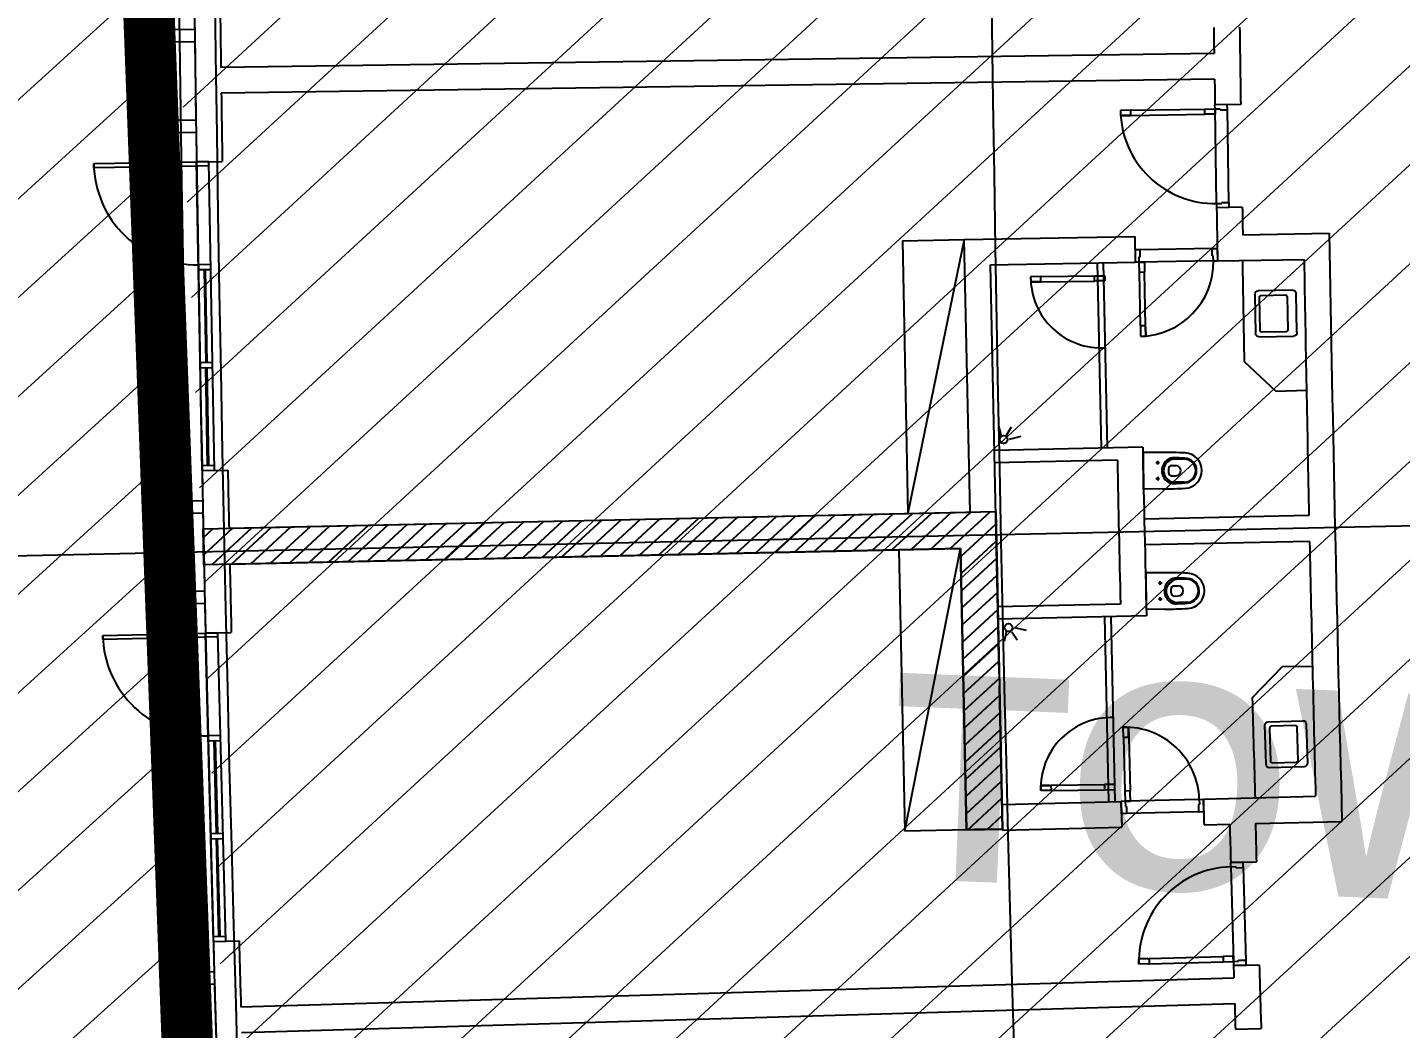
# Model space of a CAD drawing. Extents: x -678889171 to 586587, y -792238163 to 335485.
# Drawn here: x -678734967 to -678721617, y -792066698 to -792056969 of the extents above; entities that cross this region are included whole.
import ezdxf
from ezdxf.enums import TextEntityAlignment as Align

# ---------------------------------------------------------------- set-up
doc = ezdxf.new("R2010")
doc.units = 0
doc.header["$MEASUREMENT"] = 0
for name, color, linetype in [('A-FLOR-PATT', 252, 'Continuous'), ('A-SITE-PATT', 252, 'Continuous'), ('A-WALL', 252, 'Continuous')]:
    doc.layers.add(name, color=color, linetype=linetype)
for name, color, linetype, lineweight in [('BASEMENT3 LAYOUT$0$A-TABL-TEXT', 252, 'Continuous', 30), ('BASEMENT3 LAYOUT$0$HATCH11', 252, 'Continuous', 15), ('BASEMENT3 LAYOUT$0$HATCH3', 252, 'Continuous', 15)]:
    doc.layers.add(name, color=color, linetype=linetype, lineweight=lineweight)
doc.styles.add('BASEMENT3 LAYOUT$0$EN-SB', font='swissb.ttf')
doc.styles.add('Ground floor Towers$0$$Bas01-Rname$0$EN-SC', font='swissc.ttf')
doc.styles.add('Ground floor Towers$0$$Bas01-Rname$0$EN-SCL', font='swisscl.ttf')
doc.styles.add('Ground floor Towers$0$04-Ground Floor$0$V2-lower ground$0$LEVEL  FOR LICENSE LOWER GR$0$$LG- LEVEL$0$AR-SR', font='sarb.shx')

# ---------------------------------------------------------------- blocks, each defined once
blk = doc.blocks.new('A$C61C61320')
at = {"layer": 'BASEMENT3 LAYOUT$0$HATCH11'}
h = blk.add_hatch(dxfattribs=at)
h.set_pattern_fill('JIS_WOOD', color=256, scale=1000, style=0)
h.set_pattern_definition([(45, (-55979.95959305647, -92778.05480168064), (-499.9999991609842, 499.9999991609843), [])])
edge = h.paths.add_edge_path()
edge.add_line((-21467.74319023453, -134455.7384705361), (-52625.22989511769, -137297.8907696561))
edge.add_arc((469730.797268165, -78930.5305383486), 525606.8567419754, 175.7647423383216, 186.3757064635938, ccw=False)
edge.add_arc((-39265.1562679424, -44102.43736154633), 15691.08979022459, 0.9729785529091828, 165.2727067888424, ccw=False)
edge.add_arc((542230.0773749191, -76004.92878418005), 566720.1514529854, 176.7459500062832, 185.9199427217102)
at = {"layer": 'BASEMENT3 LAYOUT$0$HATCH3'}
h = blk.add_hatch(dxfattribs=at)
h.set_pattern_fill('JIS_WOOD', color=256, scale=1000, style=0)
h.set_pattern_definition([(45, (-845711.5632553247, -468029.5931597503), (-499.9999991609842, 499.9999991609843), [])])
h.paths.add_polyline_path([(11086.00013759569, -61354.85490543771), (12440.74077330553, -169431.9252005816), (-18168.17453308101, -169031.9252005816), (-24087.31416799291, -98540.68329571502), (-23668.41511030192, -60233.84526748693)])
at = {"layer": 'BASEMENT3 LAYOUT$0$A-TABL-TEXT', "const_width": 500}
blk.add_lwpolyline([(-21470.42890679266, -134427.2130430685, -0.03408528905022511), (-23872.14917754766, -60366.96071941804)], format="xyb", dxfattribs=at)
at = {"layer": 'BASEMENT3 LAYOUT$0$HATCH3', "style": 'BASEMENT3 LAYOUT$0$EN-SB'}
blk.add_text('TOWER (E)', height=2000, dxfattribs=at).set_placement((-15278.87195070973, -125433.7563657454))
blk = doc.blocks.new('2')
at = {"layer": 'BASEMENT3 LAYOUT$0$A-TABL-TEXT', "const_width": 500}
blk.add_lwpolyline([(96450.4273948007, 97770.1476615628, -0.03408528905022511), (94048.7071240457, 171830.3999852133)], format="xyb", dxfattribs=at)
at = {"layer": 'BASEMENT3 LAYOUT$0$HATCH3', "style": 'BASEMENT3 LAYOUT$0$EN-SB'}
blk.add_text('TOWER (E)', height=2000, dxfattribs=at).set_placement((102641.9843508836, 106763.6043388859))
blk = doc.blocks.new('GR')
at = {"layer": 'A-FLOR-PATT'}
for p, q in [((75376.37483537954, 130065.5779982271), (65734.36315217032, 129536.9326262249)), ((65064.73156307977, 129875.7817577811), (65464.33208207856, 129897.6907709914)), ((65191.23669857881, 129762.5374648692), (65470.81685258355, 129777.8660868209)), ((75391.74560590403, 129816.0452630473), (65747.98499586596, 129287.30401133)), ((74589.07515255323, 129480.4288083094), (75307.9383959239, 129520.871821677)), ((75307.9383959239, 129520.871821677), (75407.78051305872, 129526.4889068669)), ((75310.74693851889, 129470.9507631096), (75307.9383959239, 129520.871821677)), ((75655.15881678683, 129580.112023337), (75405.53367898274, 129566.4257537208)), ((75525.34421954444, 129573.1662559488), (75405.53367898274, 129566.4257537208)), ((75407.78051305872, 129526.4889068669), (75405.53367898274, 129566.4257537208)), ((75407.78051305872, 129526.4889068669), (75457.70157162614, 129529.2974494619)), ((75407.78051305872, 129526.4889068669), (75410.5890556537, 129476.5678482995)), ((75459.45769680623, 128607.9414292266), (75407.78051305872, 129526.4889068669)), ((75457.70157162614, 129529.2974494619), (75458.26328014513, 129519.3132377484)), ((75458.26328014513, 129519.3132377484), (75528.1527621394, 129523.2451973814)), ((75528.1527621394, 129523.2451973814), (75525.34421954444, 129573.1662559488)), ((75579.26823736799, 128614.6819314545), (75527.59105362048, 129533.2294090949)), ((74589.07515255323, 129480.4288083094), (74489.23303541841, 129474.8117231194)), ((74489.23303541841, 129474.8117231194), (74492.04157801339, 129424.890664552)), ((74492.04157801339, 129424.890664552), (74591.8836951482, 129430.507749742)), ((74492.04157801339, 129424.890664552), (74578.90421992067, 129429.7775286673)), ((74578.90421992067, 129429.7775286673), (74492.04157801339, 129424.890664552)), ((74591.8836951482, 129430.507749742), (74589.07515255323, 129480.4288083094)), ((74591.8836951482, 129430.507749742), (75310.74693851889, 129470.9507631096)), ((75323.72641374641, 129471.6809841843), (75310.74693851889, 129470.9507631096)), ((75410.5890556537, 129476.5678482995), (75323.72641374641, 129471.6809841843)), ((65232.84295042325, 129003.6771880017), (65512.4231044281, 129019.0058099533)), ((65119.47663129619, 128877.2813934818), (65519.07715029479, 128899.190406692)), ((64536.87831862085, 128552.6547105953), (65535.24333319744, 128609.8151040122)), ((64539.16473432052, 128512.7201102686), (64536.87831862085, 128552.6547105953)), ((65537.52974889713, 128569.8805036856), (64539.16473432052, 128512.7201102686)), ((65655.03520837877, 128616.8245274526), (65535.24011083056, 128609.8149195188)), ((65710.48030917549, 125614.9374808105), (65535.24011083057, 128609.8149195188)), ((65535.24333296565, 128609.8151080566), (65784.81714967254, 128624.4189634789)), ((65535.24333319744, 128609.8151040122), (65537.52974889713, 128569.8805036856)), ((65657.39814001607, 128575.6375151074), (65537.60304246779, 128568.6279071736)), ((65830.27540672377, 125621.9470887443), (65655.03520837877, 128616.8245274526)), ((75459.45769680623, 128607.9414292266), (75509.37875537365, 128610.7499718216)), ((75459.45769680623, 128607.9414292266), (75461.70453088221, 128568.0045823727)), ((75581.5150714439, 128574.7450846006), (75461.70453088221, 128568.0045823727)), ((75711.3295203069, 128581.6939060313), (75461.74285362613, 128567.3234063243)), ((75508.81704685465, 128620.7341835351), (75578.70652884892, 128624.666143168)), ((75509.37875537365, 128610.7499718216), (75508.81704685465, 128620.7341835351)), ((75578.70652884892, 128624.666143168), (75581.5150714439, 128574.7450846006)), ((75726.5300893042, 128316.3943558795), (76566.88292766572, 128364.9730851675)), ((72423.92850825316, 128123.2513109044), (73022.86230055553, 128159.0048063742)), ((73022.86230055553, 128159.0048063742), (72581.84027343334, 125477.9521275411)), ((73022.87100409337, 128158.9101943907), (74678.23257193674, 128256.2353221183)), ((73187.4111787539, 125513.7674204455), (73022.87100409337, 128158.9101943907)), ((74678.23257193674, 128256.2353221183), (74692.66037693733, 128006.6518714734)), ((75434.56729734298, 128169.3240747157), (74735.71436392718, 128129.2668973846)), ((75434.56729734296, 128169.3240747157), (75484.48536401552, 128172.1853016679)), ((75438.57301507608, 128099.4387813742), (75434.56729734296, 128169.3240747157)), ((75484.48536401552, 128172.1853016679), (75491.35230870085, 128052.3819416539)), ((72423.92850825322, 128123.2513109044), (72581.84027343334, 125477.9521275411)), ((74735.71436392718, 128129.2668973846), (74685.79629725461, 128126.4056704324)), ((74685.79629725461, 128126.4056704324), (74692.66324193994, 128006.6023104184)), ((74729.73646832578, 128058.8093586527), (74739.72008166029, 128059.3816040431)), ((74732.59769527799, 128008.8912919801), (74729.73646832578, 128058.8093586527)), ((75451.4178553628, 128050.0929600921), (74732.59769527799, 128008.8912919801)), ((74739.72008166029, 128059.3816040431), (74735.71436392718, 128129.2668973846)), ((75448.55662841059, 128100.0110267647), (75438.57301507608, 128099.4387813742)), ((75451.4178553628, 128050.0929600921), (75448.55662841059, 128100.0110267647)), ((75451.4178553628, 128050.0929600921), (75491.35230870085, 128052.3819416539)), ((75491.35230870091, 128052.3819416539), (76331.70511645393, 128100.9606691725)), ((73288.38276655469, 127924.0889435605), (74692.66037693733, 128006.6518714734)), ((73533.88787174597, 123955.9002266536), (73288.38276655469, 127924.0889435605)), ((74437.77722687236, 126188.0471024678), (74326.39806510299, 127988.309189431)), ((74497.6614834837, 126191.7721815608), (74386.28356309616, 127992.0142036158)), ((74732.59769527799, 128008.8912919801), (74692.66324193994, 128006.6023104184)), ((74732.59769527799, 128008.8912919801), (74782.51576195055, 128011.7525189323)), ((74738.32014918243, 127909.055158635), (74732.59769527799, 128008.8912919801)), ((74788.23821585499, 127911.9163855872), (74738.32014918243, 127909.055158635)), ((74768.07690948552, 127389.9072652404), (74738.32014918243, 127909.055158635)), ((74782.51576195055, 128011.7525189323), (74787.4942968474, 127924.8950829221)), ((74787.4942968474, 127924.8950829221), (74788.23821585499, 127911.9163855872)), ((74817.99497615808, 127392.7684921927), (74788.23821585499, 127911.9163855872)), ((34394.1336989507, 122874.9460860872), (113290, 127785)), ((73782.33722782168, 127829.7973132574), (73682.48101600018, 127824.4366266735)), ((73682.48101600018, 127824.4366266735), (73685.16135929212, 127774.5085207628)), ((73685.16135929212, 127774.5085207628), (73785.01757111363, 127779.8692073467)), ((73685.16135929212, 127774.5085207628), (73772.03626357684, 127779.1723180908)), ((73772.03626357684, 127779.1723180908), (73685.16135929212, 127774.5085207628)), ((73782.33722782168, 127829.7973132574), (74301.5895292935, 127857.6728834937)), ((73785.01757111363, 127779.8692073467), (73782.33722782168, 127829.7973132574)), ((73785.01757111363, 127779.8692073467), (74304.26987258544, 127807.7447775829)), ((74301.5895292935, 127857.6728834937), (74401.44574111502, 127863.0335700776)), ((74304.26987258544, 127807.7447775829), (74301.5895292935, 127857.6728834937)), ((74317.25118012224, 127808.4416668388), (74304.26987258544, 127807.7447775829)), ((74404.12608440696, 127813.1054641668), (74317.25118012224, 127808.4416668388)), ((74401.44574111502, 127863.0335700776), (74404.12608440696, 127813.1054641668)), ((65713.44860782687, 127618.5320478832), (65593.65351027866, 127611.5224399494)), ((65716.36927779928, 127568.6174239047), (65596.57418025107, 127561.6078159709)), ((65650.61015803892, 127564.7696400051), (65703.18221754389, 126666.3064083657)), ((65662.58966779371, 127565.4706007986), (65715.16172729849, 126667.007369164)), ((74817.99497615808, 127392.7684921927), (74768.07690948552, 127389.9072652404)), ((74768.07690948552, 127389.9072652404), (74773.79936338996, 127290.0711318953)), ((74823.71743006252, 127292.9323588475), (74817.99497615808, 127392.7684921927)), ((74823.71743006252, 127292.9323588475), (74818.73889516565, 127379.7897948578)), ((74818.73889516565, 127379.7897948578), (74823.71743006252, 127292.9323588475)), ((74773.79936338996, 127290.0711318953), (74823.71743006252, 127292.9323588475)), ((75790.36975427684, 127084.4424922882), (76111.19401849652, 126808.5239831159)), ((76111.1940184965, 126808.5239831159), (76410.3489617604, 126831.0358244023)), ((65649.14623932866, 126663.1445842843), (65768.941336874, 126670.1541922671)), ((65652.06690932147, 126613.229960307), (65771.86200686682, 126620.2395682898)), ((65761.59561699227, 125668.0139287963), (65706.10288751636, 126616.3917843873)), ((65773.57512674681, 125668.7148895945), (65718.0823972709, 126617.0927451855)), ((73461.47237645696, 126262.7784204383), (73431.00386588465, 126362.7784749989)), ((73512.1932715422, 126275.4928477221), (73557.00231100521, 126358.3621036743)), ((74839.34963435851, 126213.0267726533), (73392.14555888678, 126123.0039528022)), ((73542.31969204196, 126238.2896455576), (73654.8151028236, 126272.5653029839)), ((75029.1903444523, 126169.4082502675), (74845.1445585604, 126160.8826944862)), ((74861.57161371957, 125806.2629659617), (74845.1445585604, 126160.8826944862)), ((74597.13360033077, 126077.7278686179), (73399.44775850864, 126003.2262426179)), ((75007.10318604921, 126068.277872895), (74972.14067760312, 126066.6583040765)), ((74988.81214741692, 126084.9493427088), (74990.43171623543, 126049.9868342627)), ((75126.11743957922, 126045.8610538263), (75165.16165487646, 126047.6696996143)), ((75246.86254811696, 126113.7082369275), (75158.43778167803, 126110.0914061887)), ((75014.27556224547, 125913.4439069195), (74979.31305379939, 125911.824338101)), ((74995.98452361317, 125930.1153767333), (74997.60409243168, 125895.1528682872)), ((75097.5377770413, 126014.5049875995), (75099.35169411804, 125975.3469781399)), ((75130.70776034483, 125946.767315602), (75169.75197564207, 125948.57596139)), ((75257.20809644806, 125890.3732870499), (75168.82763749664, 125885.7999666034)), ((75045.61739961148, 125814.788521743), (74861.57161371957, 125806.2629659617)), ((65707.55963918555, 125664.8521047387), (65827.3547367309, 125671.8617127216)), ((65710.48030917837, 125614.9374807614), (65830.27540672377, 125621.9470887443)), ((65710.48908971006, 125614.9379945939), (65960.06290641672, 125629.5418500161)), ((65744.25026793979, 125050.7624159693), (73436.02081666797, 125529.2289098641)), ((65994.63667890924, 125066.3376996334), (73187.4111787539, 125513.7674204455)), ((72442.20646927164, 125116.7321986134), (72816.14373410298, 125490.6694634447)), ((72630.70895970431, 125128.4579937494), (73004.64622453562, 125502.3952585807)), ((72819.211450137, 125140.1837888854), (73193.1487149683, 125514.1210537167)), ((73007.71394056965, 125151.9095840214), (73381.651205401, 125525.8468488528)), ((73436.02081666797, 125529.2289098641), (73627.60952676288, 122449.2137532695)), ((76480.85683765437, 125613.6574262876), (74882.28332464618, 125514.1914726678)), ((70180.17658407964, 124976.022656981), (70554.11384891102, 125349.9599218123)), ((70368.67907451229, 124987.748452117), (70742.61633934369, 125361.6857169484)), ((70557.18156494497, 124999.474247253), (70931.11882977631, 125373.4115120844)), ((70745.68405537763, 125011.2000423891), (71119.62132020901, 125385.1373072204)), ((70934.18654581031, 125022.9258375251), (71308.12381064164, 125396.8631023564)), ((71122.68903624295, 125034.6516326611), (71496.62630107431, 125408.5888974925)), ((71311.19152667563, 125046.3774277972), (71685.128791507, 125420.3146926285)), ((71499.6940171083, 125058.1032229332), (71873.63128193966, 125432.0404877645)), ((71688.19650754097, 125069.8290180692), (72062.1337723723, 125443.7662829006)), ((71876.6989979736, 125081.5548132052), (72250.63626280498, 125455.4920780366)), ((72065.20148840631, 125093.2806083413), (72439.13875323765, 125467.2178731726)), ((72253.70397883897, 125105.0064034773), (72627.64124367028, 125478.9436683086)), ((73113.24702194803, 125080.6659701032), (73443.59324914377, 125411.0121972989)), ((76496.38008886552, 125364.1398343697), (74897.80658146297, 125264.6738810987)), ((65328.95492858242, 125300.8175100945), (65728.18341211579, 125325.6513773159)), ((68106.64918932023, 124847.0389104846), (68480.58645415171, 125220.9761753161)), ((68295.15167975295, 124858.7647056207), (68669.08894458433, 125232.7019704521)), ((68483.6541701856, 124870.4905007567), (68857.59143501705, 125244.4277655881)), ((68672.15666061826, 124882.2162958927), (69046.09392544968, 125256.1535607241)), ((68860.65915105095, 124893.9420910288), (69234.59641588235, 125267.8793558602)), ((69049.16164148365, 124905.6678861648), (69423.09890631503, 125279.6051509962)), ((69237.66413191632, 124917.3936813008), (69611.6013967477, 125291.3309461322)), ((69426.16662234894, 124929.1194764368), (69800.10388718033, 125303.0567412682)), ((69614.66911278164, 124940.8452715729), (69988.60637761305, 125314.7825364043)), ((69803.17160321427, 124952.5710667089), (70177.10886804567, 125326.5083315403)), ((69991.67409364694, 124964.2968618449), (70365.61135847835, 125338.2341266763)), ((73123.59938869263, 124914.2416415511), (73454.2351021276, 125244.8773549861)), ((65456.08906812873, 125188.4939035318), (65735.54896860721, 125205.8776082233)), ((73108.42564022043, 125158.1743540792), (65765.98001309918, 124701.4376127054)), ((66016.33845406095, 124717.0111564954), (73108.42578967533, 125158.171951446)), ((66033.12179456091, 124718.0551639882), (66407.0590593924, 125091.9924288197)), ((66221.62428499358, 124729.7809591243), (66595.56154982504, 125103.7182239557)), ((66410.1267754263, 124741.5067542604), (66784.06404025773, 125115.4440190918)), ((66598.62926585892, 124753.2325493964), (66972.56653069038, 125127.1698142278)), ((66787.1317562916, 124764.9583445324), (67161.06902112305, 125138.8956093639)), ((66975.63424672426, 124776.6841396684), (67349.5715115557, 125150.6214044999)), ((67164.13673715692, 124788.4099348045), (67538.07400198837, 125162.3471996359)), ((67352.63922758959, 124800.1357299405), (67726.57649242105, 125174.072994772)), ((67541.14171802226, 124811.8615250765), (67915.07898285371, 125185.798789908)), ((67729.64420845495, 124823.5873202126), (68103.58147328635, 125197.524585044)), ((67918.1466988876, 124835.3131153486), (68292.08396371904, 125209.25038018)), ((72509.58325717475, 125120.9211626183), (72679.44472178565, 122390.2334955104)), ((72679.44472178565, 122390.2334955104), (73108.4256402204, 125158.1743540792)), ((73278.28725428731, 122427.4842843381), (73108.42564022043, 125158.1743540792)), ((73108.42578967533, 125158.171951446), (73278.28725428623, 122427.4842843381)), ((65765.98001309918, 124701.4376127054), (65744.25026793979, 125050.7624159693)), ((65745.09696136828, 125051.1719474137), (65773.03764136264, 124601.9986787441)), ((65749.5939610557, 124964.8574163729), (65841.5515880944, 125056.8150434116)), ((65759.94633303637, 124798.433093057), (66030.05407852707, 125068.5408385477)), ((65844.61930412828, 124706.3293688523), (66218.55656895973, 125080.2666336837)), ((73133.95175543726, 124747.8173129991), (73464.74555453235, 125078.6111120942)), ((75101.3901450706, 125002.655008639), (74917.36265176359, 124993.7433245623)), ((74917.36265176359, 124993.7433245623), (74934.53369956919, 124639.158842221)), ((73144.30412218189, 124581.3929844471), (73475.05639273133, 124912.1452549966)), ((75079.51521725462, 124901.478512718), (75044.55618378436, 124899.7855925118)), ((75062.88216062258, 124883.1525358797), (75061.1892404164, 124918.11156935)), ((75171.95850089428, 124808.7413693997), (75170.06243026335, 124847.8954868865)), ((75198.57624163256, 124879.3114471806), (75237.61657626706, 124881.2020077824)), ((75319.17873401284, 124947.4118166526), (75230.76175068298, 124943.6094695852)), ((73154.6564889265, 124414.9686558951), (73485.36723093032, 124745.6793978989)), ((75087.0124353106, 124746.6599359211), (75052.05340184031, 124744.9670157149)), ((75070.37937867854, 124728.3339590829), (75068.68645847237, 124763.2929925531)), ((75203.37446118839, 124780.2275580305), (75242.41479582289, 124782.1181186324)), ((75329.99283935595, 124724.0990643684), (75241.62217023024, 124719.3403226602)), ((73165.0088556711, 124248.5443273431), (73495.67806912931, 124579.2135408013)), ((74684.05210762189, 124680.4286261182), (73486.36626579959, 124605.9270001181)), ((74941.16845718518, 124576.1905171536), (73493.96438171357, 124486.1676973025)), ((74650.06229215044, 122756.8060284871), (74539.0476202756, 124551.176732109)), ((74709.92969850512, 122760.8034644352), (74598.93187688694, 124554.901811202)), ((75118.56119287621, 124648.0705262977), (74934.53369956919, 124639.158842221)), ((65503.27340065816, 124429.9600290319), (65782.73330113664, 124447.3437337234)), ((65391.03957664757, 124302.7466225947), (65790.26806018082, 124327.5804898161)), ((73175.36122241571, 124082.119998791), (73505.9889073283, 124412.7476837036)), ((73587.02944146171, 124375.6075676185), (73569.12606157346, 124272.6133442989)), ((73638.93115933053, 124369.2453713254), (73693.61802060912, 124292.5348061915)), ((73664.23950511988, 124409.879926778), (73780.10321650862, 124389.7394570177)), ((73185.71358916032, 123915.695670239), (73516.29974552729, 124246.281826606)), ((76283.30216258342, 124138.4047810659), (76582.87167071327, 124154.4849824381)), ((64810.66823890954, 123973.5185515127), (65808.5859029209, 124038.0193170912)), ((65808.56134102633, 124038.3314996227), (66058.02104372159, 124054.7698483814)), ((65928.32299196969, 124045.9094934228), (65808.5826819979, 124038.0191089057)), ((66005.84229492689, 121044.5113596076), (65808.5826819979, 124038.0191089056)), ((65808.5859029209, 124038.0193170912), (65811.16593350517, 123998.1026107869)), ((66125.58260489877, 121052.4017441248), (65928.32299196969, 124045.9094934228)), ((73196.06595590495, 123749.271341687), (73526.61058372627, 124079.8159695083)), ((76000.55538043787, 123823.5818317717), (76283.30216258344, 124138.4047810659)), ((64813.24826949378, 123933.6018452083), (64810.66823890954, 123973.5185515127)), ((65811.16593350517, 123998.1026107869), (64813.24826949378, 123933.6018452083)), ((65930.98874658711, 124004.7409716596), (65811.24843661526, 123996.8505871424)), ((73206.41832264955, 123582.847013135), (73536.92142192526, 123913.3501124107)), ((73216.77068939416, 123416.422684583), (73547.23226012425, 123746.884255313)), ((73627.60954466928, 122449.2134654035), (73541.33799249516, 123836.130722414)), ((73227.1230561388, 123249.9983560309), (73557.54309832322, 123580.4183982154)), ((74760.11540543569, 123485.4474058624), (74810.00390887917, 123488.7846538557)), ((74766.78990142215, 123385.6703989755), (74760.11540543569, 123485.4474058624)), ((74810.00390887917, 123488.7846538557), (74815.81072038738, 123401.978657864)), ((74815.81072038738, 123401.978657864), (74810.00390887917, 123488.7846538557)), ((74810.00390887917, 123488.7846538557), (74816.67840486563, 123389.0076469687)), ((73237.47542288338, 123083.5740274789), (73567.85393652221, 123413.9525411177)), ((74816.67840486563, 123389.0076469687), (74766.78990142215, 123385.6703989755)), ((74766.78990142216, 123385.6703989755), (74801.49728055175, 122866.8299631633)), ((74816.67840486563, 123389.0076469687), (74851.38578399523, 122870.1672111566)), ((73247.827789628, 122917.1496989269), (73578.16477472123, 123247.4866840201)), ((73258.18015637263, 122750.7253703749), (73588.47561292021, 123081.0208269225)), ((65994.07619627914, 123048.0735769901), (65874.33588630735, 123040.183192473)), ((65997.36385649463, 122998.1817811685), (65877.62354652282, 122990.2913966514)), ((65931.63481127715, 122993.8505126021), (65990.81269515754, 122095.7981877857)), ((65943.60884227429, 122994.6395510539), (66002.78672615446, 122096.5872262424)), ((73268.53252311722, 122584.3010418228), (73598.7864511192, 122914.5549698248)), ((73981.08778277836, 122887.6361115734), (74080.93904302067, 122893.0882513378)), ((73981.08778277836, 122887.6361115734), (74067.95837918918, 122892.3794731685)), ((74067.95837918918, 122892.3794731685), (73981.08778277836, 122887.6361115734)), ((73983.81385266059, 122837.7104814522), (73981.08778277836, 122887.6361115734)), ((74083.6651129029, 122843.1626212167), (73983.81385266059, 122837.7104814522)), ((74080.93904302067, 122893.0882513379), (74600.16559628076, 122921.4393781132)), ((74080.93904302067, 122893.0882513378), (74083.6651129029, 122843.1626212167)), ((74083.6651129029, 122843.1626212167), (74602.89166616299, 122871.513747992)), ((74613.14626011226, 122922.1481562825), (74600.16559628076, 122921.4393781132)), ((74600.16559628076, 122921.4393781132), (74602.89166616299, 122871.513747992)), ((74602.89166616299, 122871.513747992), (74702.74292640532, 122876.9658877565)), ((74700.01685652309, 122926.8915178776), (74613.14626011226, 122922.1481562825)), ((74702.74292640532, 122876.9658877565), (74700.01685652309, 122926.8915178776)), ((74851.38578399523, 122870.1672111566), (74801.49728055175, 122866.8299631633)), ((74801.49728055175, 122866.8299631633), (74808.1717765382, 122767.0529562764)), ((75526.56622612425, 122815.1093273789), (74808.1717765382, 122767.0529562764)), ((74852.25346847347, 122857.1962002613), (74851.38578399523, 122870.1672111566)), ((74858.06027998168, 122770.3902042696), (74852.25346847347, 122857.1962002613)), ((75526.56622612425, 122815.1093273789), (75566.47702887903, 122817.7791257735)), ((75526.56622612425, 122815.1093273789), (75529.90347411748, 122765.2208239354)), ((75574.48642406278, 122698.0467175092), (75566.47702887903, 122817.7791257735)), ((75566.47709512255, 122817.7791302048), (76655.79838515262, 122890.648329283)), ((73289.16937970833, 122428.1612031173), (73609.09728931819, 122748.0891127272)), ((73612.81268734619, 122687.0904509646), (74768.26097378343, 122764.3831578818)), ((74808.17177653822, 122767.0529562764), (74768.26097378343, 122764.3831578818)), ((74776.27036896718, 122644.6507496175), (74768.26097378343, 122764.3831578818)), ((74808.1717765382, 122767.0529562764), (74858.06027998168, 122770.3902042696)), ((74808.17177653822, 122767.0529562764), (74811.50902453145, 122717.1644528329)), ((74811.50902453145, 122717.1644528329), (74821.48672522015, 122717.8319024316)), ((74821.48672522015, 122717.8319024316), (74826.15887241066, 122647.9879976108)), ((75524.5979206193, 122694.709469516), (74826.15887241066, 122647.9879976108)), ((75529.90347411748, 122765.2208239354), (75519.92577342878, 122764.5533743368)), ((75519.92577342878, 122764.5533743368), (75524.5979206193, 122694.709469516)), ((75524.5979206193, 122694.709469516), (75574.48642406278, 122698.0467175092)), ((73477.67180178138, 122439.8869298937), (73619.40812751718, 122581.6232556295)), ((74826.15887241066, 122647.9879976108), (74776.27036896718, 122644.6507496175)), ((75583.11249004607, 122568.3332117525), (75832.55500726345, 122585.0194517186)), ((76081.99752448103, 122601.7056916848), (76921.87620661268, 122657.8886447308)), ((73289.16927693693, 122428.1611003458), (72679.44474707493, 122390.2330889608)), ((73627.60952676288, 122449.2137532695), (73278.28725428731, 122427.4842843381)), ((73278.28725428728, 122427.4842843381), (73627.60954466928, 122449.2134654035)), ((73477.67180178151, 122439.8869298939), (73354.44639268269, 122432.2216737162)), ((73628.33381304743, 122437.569994443), (74784.89643495018, 122514.9372438608)), ((75857.56125882753, 122212.9009938297), (76106.95594584699, 122230.2964645051)), ((75977.28220820619, 122221.0798862262), (75857.56132748156, 122212.8999890089)), ((75860.28795988733, 122172.9930287673), (75857.56132748156, 122212.8999890089)), ((75860.28795988733, 122172.9930287673), (75910.1716601893, 122176.4013192745)), ((75860.28795988733, 122172.9930287673), (75923.00050521985, 121255.132943211)), ((75910.1716601893, 122176.4013192745), (75910.85331829074, 122166.4245792141)), ((75910.85331829074, 122166.4245792141), (75980.6904987134, 122171.1961859242)), ((75980.6904987134, 122171.1961859242), (75977.28220820619, 122221.0798862262)), ((75980.00884061202, 122181.1729259846), (76042.72138594456, 121263.3128404283)), ((65936.8014299762, 122092.2390717847), (66056.54173994478, 122100.1294563508)), ((65940.08909021206, 122042.3472759644), (66059.82940018064, 122050.2376605305)), ((66056.56589946728, 121097.9622713531), (65994.10035537307, 122045.9063919642)), ((66068.53993046415, 121098.7513098097), (66006.07438636995, 122046.6954304207)), ((75001.73212915639, 121242.3040981805), (75101.49952976032, 121249.1206791949)), ((75001.73212915639, 121242.3040981805), (75088.52976768182, 121248.234523663)), ((75088.52976768182, 121248.234523663), (75001.73212915639, 121242.3040981805)), ((75005.14041966358, 121192.4203978785), (75001.73212915639, 121242.3040981805)), ((75101.49952976032, 121249.1206791949), (75819.82481410871, 121298.2000624986)), ((75101.49952976032, 121249.1206791949), (75104.90782026752, 121199.2369788929)), ((75104.90782026752, 121199.2369788929), (75823.23310461592, 121248.3163621966)), ((75832.79457618723, 121299.0862180305), (75819.82481410871, 121298.2000624986)), ((75819.82481410871, 121298.2000624986), (75823.23310461592, 121248.3163621966)), ((75823.23310461592, 121248.3163621966), (75923.00050521985, 121255.132943211)), ((75919.59221471265, 121305.016643513), (75832.79457618723, 121299.0862180305)), ((75923.00050521985, 121255.132943211), (75919.59221471265, 121305.016643513)), ((75923.00050521985, 121255.132943211), (75972.88420552183, 121258.5412337182)), ((75923.00050521985, 121255.132943211), (75925.72713762562, 121215.2259829695)), ((75925.72713762562, 121215.2259829695), (76175.1212469819, 121232.6214133524)), ((76045.44801835026, 121223.4058801867), (75925.72713762562, 121215.2259829695)), ((75972.20254742038, 121268.5179737786), (76042.03972784305, 121273.2895804887)), ((75972.88420552183, 121258.5412337182), (75972.20254742038, 121268.5179737786)), ((76042.03972784305, 121273.2895804887), (76045.44801835026, 121223.4058801867)), ((66002.55463469426, 121094.4031553789), (66122.29494466282, 121102.2935399451)), ((66299.18046959516, 120423.4754144878), (75934.01640382054, 121095.5126096617)), ((75104.90782026752, 121199.2369788929), (75005.14041966358, 121192.4203978785)), ((66005.82095395541, 121044.8237503247), (66255.28065665078, 121061.2620990835)), ((66005.84229493013, 121044.5113595586), (66125.58260489877, 121052.4017441248)), ((66316.52582976109, 120174.0778583659), (75951.55361944482, 120846.1284356051)), ((65626.40645827835, 120727.8931294781), (66025.6416327986, 120755.6754092562)), ((65754.56303607975, 120616.5211817042), (66033.88757713942, 120635.9590294789)), ((75968.80725824626, 120596.7244818476), (76218.20134290244, 120614.1199105077))]:
    blk.add_line(p, q, dxfattribs=at)
at = {"layer": 'A-FLOR-PATT', "extrusion": (4.223017569002544e-17, 2.515504125105899e-18, -1)}
for p, q in [((76233.95956018456, 127796.9675725765), (75899.2727970152, 127777.0314506064)), ((76292.01612026448, 127386.1808435312), (76269.42184869846, 127765.4925084563)), ((75867.7977328953, 127741.5691620923), (75890.39200446132, 127362.2574971671)), ((75933.35556271969, 127392.8062103604), (75914.0839781487, 127716.3367480909)), ((75929.82151020871, 127734.0678923479), (76164.10224442725, 127748.0231777269)), ((76181.83338868414, 127732.285645667), (76201.10497325513, 127408.7551079364)), ((76185.36744119524, 127391.0239636796), (75951.0867069767, 127377.0686783006)), ((75925.85429297521, 127330.7824330471), (76260.54105614458, 127350.7185550171))]:
    blk.add_line(p, q, dxfattribs=at)
at = {"layer": 'A-FLOR-PATT', "extrusion": (4.220366112416502e-17, 2.926856253812809e-18, -1)}
for p, q in [((76166.5440998575, 123596.6739833734), (76501.0207271683, 123619.8701938993)), ((76161.70509677491, 123181.8331886374), (76135.41605817899, 123560.9066995896)), ((76181.94595936424, 123536.126475384), (76204.3689628726, 123212.7990689833)), ((76431.64361932111, 123570.2474646438), (76197.50998020353, 123554.0101172756)), ((76471.95026472124, 123231.3560374039), (76449.52726121288, 123554.6834438046)), ((76536.788010952, 123588.7421522206), (76563.07704954798, 123209.6686412684)), ((76222.25260476442, 123197.2350481441), (76456.386243882, 123213.4723955123)), ((76531.94900786947, 123173.9013574846), (76197.47238055867, 123150.7051469588))]:
    blk.add_line(p, q, dxfattribs=at)
at = {"layer": 'A-FLOR-PATT'}
for centre, radius in [((73484.48047740413, 126232.8507939341), 38.24641586430789), ((74989.62193182617, 126067.4680884858), 7.5), ((74996.79430802242, 125912.6341225103), 7.5), ((75062.03570051948, 124900.6320526149), 7.5), ((75069.53291857545, 124745.813475818), 7.5), ((73606.17106988253, 124408.1442177036), 38.24641586430788)]:
    blk.add_circle(centre, radius, dxfattribs=at)
for centre, radius, start, end in [((687279.656740699, 163488.6097753342), 632022.5456272444, 169.8809308091749, 188.016783999427), ((687279.656740699, 163488.6097753342), 623072.5456272444, 169.8809308091749, 188.016783999427), ((687377.2148750997, 163494.3993246956), 622619.9563395467, 169.8833632136182, 188.0029312343603), ((687457.6315433225, 163499.1463224945), 615150.2507543761, 171.0710527946992, 188.0887984813754), ((687457.6315433225, 163499.1463224945), 623050.2507543761, 176.9927649658002, 187.7792686703147), ((687457.6315433225, 163499.1463224945), 622900.2507543761, 183.0124934429202, 185.2562082740116), ((412731.3910406507, 148463.2047990583), 337856.300267971, 183.0788072801044, 183.1215283245866), ((687457.6315433225, 163499.1463224945), 612742.006493835, 183.1030451362535, 183.1732954450564), ((687457.6315433226, 163499.1463224945), 622900.2507543761, 183.0664891406109, 183.0922391085752), ((687457.6315433226, 163499.1463224945), 622650.2507543761, 183.06643705409, 183.1267278484972), ((687457.6315433226, 163499.1463224945), 623300.2507543761, 183.0922686231792, 183.1841918745956), ((687457.6315433226, 163499.1463224945), 623180.2507543761, 183.1032926886263, 183.1731678091484), ((687457.6315433226, 163499.1463224945), 622900.2507543761, 183.1032769838356, 183.1731835139392), ((687457.6315433225, 163499.1463224945), 612992.006493835, 183.1499138803884, 183.1732811442172), ((75407.78051305872, 129526.4889068669), 919.9999999997044, 183.2200475580995, 273.2200475580995), ((687457.6315433226, 163499.1463224945), 622650.2507543761, 183.1497326492776, 183.2108248926363), ((687457.6315433226, 163499.1463224945), 622900.2507543761, 183.1842213891996, 183.2108802904323), ((65535.24332673008, 128609.8151036419), 999.9999999999949, 183.2768353061067, 273.2768353064991), ((687457.6315433225, 163499.1463224945), 612992.006493835, 183.2668139732131, 183.3150245648243), ((687457.6315433225, 163499.1463224945), 612742.006493835, 183.2668023533569, 183.291650453046), ((687457.6315433225, 163499.1463224945), 611900.2507543761, 183.2916273480868, 183.8270496128247), ((74732.59769527799, 128008.8912919801), 719.9999999997044, 273.2805166589793, 3.280516658979318), ((687457.6315433225, 163499.1463224945), 612750.2507543761, 183.3150336112178, 183.4069980347396), ((687457.6315433225, 163499.1463224945), 612150.2507543761, 183.3150336112178, 183.5482575153047), ((74369.17058976942, 127847.5886603151, -3.542789406483918e-08), 687.0797532929839, 181.9310203301611, 275.7900538495162), ((687457.6315433226, 163499.1463224945), 613751.9157120212, 183.4829277328086, 183.636027224559), ((75214.28392371214, 122173.6929992866), 4000.000000000523, 89.44405992377368, 92.65221730140819), ((75251.43121801893, 126002.0127780576), 171.5000000000136, 275.860374679022, 89.44405992375266), ((687457.6315433226, 163499.1463224945), 614001.9157120212, 183.4941567470688, 183.6247982102987), ((75163.02601809097, 125997.9175826165), 130, 126.3703141954833, 238.9341204076806), ((75163.02601809097, 125997.9175826165), 112.2676204798005, 92.34225876307474, 272.9621758397289), ((75145.2359647102, 126022.073617074), 100, 91.0278952637923, 126.3703141954833), ((75127.50564142366, 126015.8931894439), 30, 92.65221730102063, 182.6522173010206), ((75214.2839237107, 122173.6929992871), 3949, 89.44405992108369, 91.0278952637923), ((75167.45681525925, 125998.1228305022), 49.59999999999997, 272.6522173010206, 92.65221730102063), ((75251.4312180189, 126002.0127780576), 111.7888557810301, 272.9621758397289, 92.34225876307474), ((75251.4312180189, 126002.0127780576), 120.5, 275.8603746817192, 89.44405992108369), ((75147.54531853001, 125972.2203465569), 100, 238.9341204076806, 274.2765393456496), ((75129.31955850039, 125976.7351799844), 30, 182.6522173010206, 272.6522173010206), ((74860.52382035345, 129810.503772724), 4000.000000000643, 272.6522173013822, 275.8603746790167), ((74860.52382035309, 129810.5037727234), 3949, 274.2765393456496, 275.8603746817192), ((687457.6315433226, 163499.1463224945), 622650.2507543761, 183.486882767167, 183.5388263102442), ((687457.6315433226, 163499.1463224945), 622900.2507543761, 183.486827369371, 183.5134863383715), ((687457.6315433225, 163499.1463224945), 612150.2507543761, 183.5716569094251, 183.8036502182172), ((687457.6315433226, 163499.1463224945), 623300.2507543761, 183.5135158529755, 183.6055454095408), ((687457.6315433226, 163499.1463224945), 623180.2507543761, 183.5245399184226, 183.5944150389448), ((687457.6315433226, 163499.1463224945), 622900.2507543761, 183.5245242136319, 183.5944307437355), ((75294.86674006356, 121007.3368977503), 4000.000000000673, 89.56427247280278, 92.77242985043728), ((75217.74463318149, 124855.5641754244), 100, 91.14810780689778, 126.4905267446517), ((75294.86674006334, 121007.336897751), 3949, 89.56427246968389, 91.14810780689778), ((75323.98174246361, 124835.7261891678), 120.5, 275.980587231395, 89.56427246968389), ((75323.98174246364, 124835.7261891678), 171.5000000000024, 275.9805872280676, 89.56427247280247), ((75235.58532926021, 124831.4455195036), 130, 126.4905267446517, 239.0543329561735), ((75235.58532926021, 124831.4455195036), 112.2676204798005, 92.46247131282696, 273.0823883884702), ((75200.02731609502, 124849.3465613488), 30, 92.77242985029795, 182.772429850298), ((75240.01568604498, 124831.6600632074), 49.59999999999997, 272.772429850298, 92.77242985029795), ((75323.98174246361, 124835.7261891678), 111.7888557810301, 273.0823883884702, 92.46247131282696), ((687457.6315433226, 163499.1463224945), 622650.2507543761, 183.5710126461675, 183.6320721563165), ((75220.15857922695, 124805.7158598982), 100, 239.0543329561735, 274.3967518875821), ((75201.92338672593, 124810.1924438622), 30, 182.772429850298, 272.772429850298), ((74925.08459788348, 128643.3886371858), 3949, 274.3967518875821, 275.980587231395), ((74925.08459788482, 128643.3886371866), 4000.000000000683, 272.7724298504147, 275.9805872280493), ((687457.6315433226, 163499.1463224945), 622900.2507543761, 183.6054686189959, 183.6321275541125), ((65808.58589645642, 124038.0193166733), 999.9999999999949, 183.6981889091926, 273.6981889091927), ((687281.1861605957, 166236.5542878828), 612750.2507543761, 183.9690378783349, 184.0610023024348), ((74668.98886216957, 122888.8357563118, -3.542828822727686e-08), 687.0797532929839, 90.40826198980999, 184.267295508338), ((74808.1717765382, 122767.0529562764), 719.9999999997038, 3.827049613081677, 93.8270496130817), ((687457.6315433225, 163499.1463224945), 613242.006493835, 183.8036823500812, 183.8270496128247), ((687457.6315433225, 163499.1463224945), 614042.006493835, 183.8036823500812, 183.8270496128247), ((687457.6315433225, 163499.1463224945), 612992.006493835, 183.8270496128247, 183.8619096163386), ((687457.6315433225, 163499.1463224945), 612742.006493835, 183.8270496128247, 183.8618573704851), ((75923.00050521985, 121255.132943211), 919.9999999997044, 93.90864419248288, 183.9086441924829), ((687457.6315433225, 163499.1463224945), 612992.006493835, 183.9553787692242, 183.9665950564823), ((687457.6315433225, 163499.1463224945), 612742.006493835, 183.9553646590629, 184.0133391158609), ((687457.6315433226, 163499.1463224945), 622900.2507543761, 183.9080746330513, 183.9347335681679), ((687457.6315433226, 163499.1463224945), 622650.2507543761, 183.9081300308473, 183.9669575179816), ((687457.6315433225, 163499.1463224945), 612992.006493835, 183.9899623192257, 184.0133295819691), ((687391.3895195342, 164441.1637012124), 612992.006493835, 184.0781632434644, 184.0893795315408), ((687457.6315433226, 163499.1463224945), 623300.2507543761, 183.934763082772, 184.0266863341884), ((687457.6315433226, 163499.1463224945), 623180.2507543761, 183.9457871482191, 184.0156622687412), ((687457.6315433226, 163499.1463224945), 622900.2507543761, 183.9457714434284, 184.015677973532)]:
    blk.add_arc(centre, radius, start, end, dxfattribs=at)
at = {"layer": 'A-FLOR-PATT', "extrusion": (4.223017569002544e-17, 2.515504125105899e-18, -1)}
for centre, radius, start, end in [((-75901.2664092122, 127743.5627742893), 33.52799999999999, 356.591118406351, 86.59111840948181), ((-76235.95317238156, 127763.4988962593), 33.52799999999999, 86.59111840948181, 176.591118406351), ((-75930.81831630721, 127717.3335541894), 16.764, 356.591118406351, 86.59111840948181), ((-76165.09905052575, 127731.2888395685), 16.764, 86.59111840948181, 176.591118406351), ((-75923.86068077822, 127364.2511093641), 33.52799999999999, 266.5911184094818, 356.591118406351), ((-75950.0899008782, 127393.8030164589), 16.764, 266.5911184094818, 356.591118406351), ((-76184.37063509674, 127407.758301838), 16.764, 176.591118406351, 266.5911184094818), ((-76258.54744394758, 127384.1872313342), 33.52799999999999, 176.591118406351, 266.5911184094818)]:
    blk.add_arc(centre, radius, start, end, dxfattribs=at)
at = {"layer": 'A-FLOR-PATT', "extrusion": (4.220366112416502e-17, 2.926856253812809e-18, -1)}
for centre, radius, start, end in [((-76503.3403482209, 123586.422531168), 33.52800000000002, 86.0328456763199, 176.0328456794163), ((-76168.8637209101, 123563.2263206422), 33.52800000000002, 356.0328456794162, 86.0328456763199), ((-76198.66979072982, 123537.2862859103), 16.76400000000001, 356.0328456794162, 86.0328456763199), ((-76432.80342984741, 123553.5236332783), 16.76400000000001, 86.0328456763199, 176.0328456794163), ((-76221.09279423818, 123213.9588795095), 16.76400000000001, 266.0328456763199, 356.0328456794162), ((-76455.22643335577, 123230.1962268776), 16.76400000000001, 176.0328456794163, 266.0328456763199), ((-76195.15275950608, 123184.15280969), 33.52800000000002, 266.0328456763199, 356.0328456794162), ((-76529.62938681681, 123207.3490202158), 33.52800000000002, 176.0328456794163, 266.0328456763199)]:
    blk.add_arc(centre, radius, start, end, dxfattribs=at)
at = {"layer": 'A-FLOR-PATT', "style": 'Ground floor Towers$0$04-Ground Floor$0$V2-lower ground$0$LEVEL  FOR LICENSE LOWER GR$0$$LG- LEVEL$0$AR-SR', "flags": 12}
for tag, p in [('L', (30296.07288644527, 72859.53473235783)), ('P', (30237.50458115668, 72203.99769414036))]:
    blk.add_attdef(tag, text='', height=500, dxfattribs=at).set_placement(p, align=Align.RIGHT)
at = {"layer": 'A-FLOR-PATT'}
for tag, p, height, style in [('N', (85492.25876324323, 56633.4995742733), 250, 'Ground floor Towers$0$$Bas01-Rname$0$EN-SC'), ('N', (89389.48149106537, 56633.4995742733), 250, 'Ground floor Towers$0$$Bas01-Rname$0$EN-SC'), ('N', (94597.61363499537, 56633.4995742733), 250, 'Ground floor Towers$0$$Bas01-Rname$0$EN-SC'), ('AN', (85922.66280553787, 56313.08159666645), 200, 'Ground floor Towers$0$$Bas01-Rname$0$EN-SCL'), ('AN', (89819.88553336001, 56313.08159666645), 200, 'Ground floor Towers$0$$Bas01-Rname$0$EN-SCL'), ('AN', (95028.01767729002, 56313.08159666645), 200, 'Ground floor Towers$0$$Bas01-Rname$0$EN-SCL'), ('SN', (85299.47460008037, 56025.08594095582), 200, 'Ground floor Towers$0$$Bas01-Rname$0$EN-SCL'), ('F', (85927.04975899268, 56008.67972904726), 200, 'Ground floor Towers$0$$Bas01-Rname$0$EN-SCL'), ('SN', (89196.69732790251, 56025.08594095582), 200, 'Ground floor Towers$0$$Bas01-Rname$0$EN-SCL'), ('F', (89824.27248681482, 56008.67972904726), 200, 'Ground floor Towers$0$$Bas01-Rname$0$EN-SCL'), ('SN', (94404.82947183252, 56025.08594095582), 200, 'Ground floor Towers$0$$Bas01-Rname$0$EN-SCL'), ('F', (95032.40463074483, 56008.67972904726), 200, 'Ground floor Towers$0$$Bas01-Rname$0$EN-SCL')]:
    blk.add_attdef(tag, p, '', height=height, dxfattribs=dict(at, style=style))
at = {"layer": 'A-FLOR-PATT', "style": 'Ground floor Towers$0$$Bas01-Rname$0$EN-SCL', "width": 0.8}
for p in [(85305.16036184286, 56295.1433535593), (89202.383089665, 56295.1433535593), (94410.51523359501, 56295.1433535593)]:
    blk.add_attdef('FN', p, '', height=250, dxfattribs=at)

msp = doc.modelspace()

# ---------------------------------------------------------------- block references
at = {"layer": 'A-SITE-PATT', "rotation": 357.6731745000001}
for name, p in [('2', (-678833487.1858103, -792167746.3685482, -212772)), ('A$C61C61320', (-678706236.4347705, -791940527.995869, -212772))]:
    msp.add_blockref(name, p, dxfattribs=at)

# ---------------------------------------------------------------- next in the draw order: block references
at = {"layer": 'A-WALL', "rotation": 357.6731745000001}
msp.add_blockref('GR', (-678804025.0995113, -792184118.4910543, -212772), dxfattribs=at)

doc.saveas('drawing.dxf')
